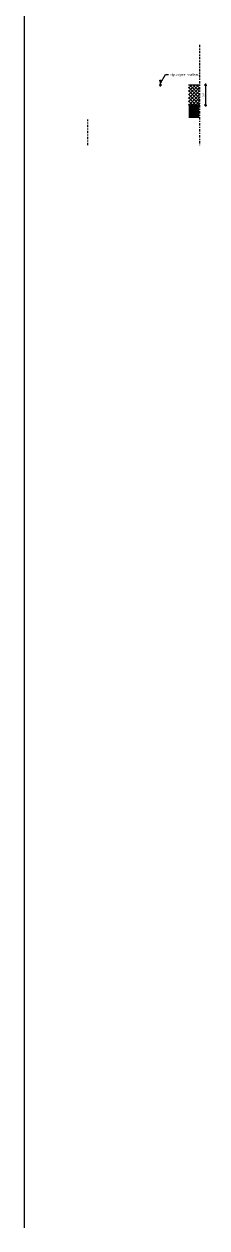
# Model space of a CAD drawing. Header units: millimetres. Extents: x 32900 to 38291, y -18988 to 4133.
# Drawn here: x 37280 to 37736, y -18988 to -15989 of the extents above; entities that cross this region are included whole.
import ezdxf

# ---------------------------------------------------------------- set-up
doc = ezdxf.new("R2010")
doc.units = ezdxf.units.MM
doc.linetypes.add('MV_center', pattern=[15, 6, -3, 3, -3])
for name, color, linetype, lineweight in [('A-ANNO-DIMS', 211, 'Continuous', 13), ('A-ANNO-DIMS-2', 211, 'Continuous', 13), ('A-DETL', 90, 'Continuous', 13), ('A-DETL-GENF', 92, 'Continuous', 18), ('A-DETL-THIN', 151, 'Continuous', 18), ('G-ANNO-TEXT', 231, 'Continuous', 13)]:
    doc.layers.add(name, color=color, linetype=linetype, lineweight=lineweight)
doc.styles.add('Segoe UI', font='segoeui.ttf', dxfattribs={"height": 5})
doc.dimstyles.new('2_5_mm_4', dxfattribs={"dimscale": 304.8, "dimtxt": 5.23682, "dimasz": 0.006562, "dimexe": 0.011811, "dimexo": 0.0625, "dimgap": 0.005906, "dimtad": 1, "dimdec": 0, "dimzin": 0, "dimdsep": 46, "dimtxsty": 'Segoe UI', "dimblk1": 'DOTBLANK', "dimblk2": 'DOTBLANK', "dimsah": 1, "dimcen": 0.09, "dimdle": 0.011811, "dimazin": 0, "dimtfac": 1, "dimtdec": 4, "dimtix": 1, "dimtmove": 0, "dimatfit": 3, "dimfxl": 0.011811, "dimfxlon": 1, "dimtvp": 1, "dimtfill": 1, "dimtolj": 1, "dimtzin": 0, "dimarcsym": 2})

# ---------------------------------------------------------------- blocks, each defined once
blk = doc.blocks.new('NLRS_00_DI_maskeer - Type 1-4234833-Details ziekenhuis Utiliteitsgebouw')
at = {"layer": 'A-DETL-GENF', "linetype": 'MV_center'}
blk.add_line((150, 0), (86.1, 0), dxfattribs=at)
blk = doc.blocks.new('NLRS_00_DI_maskeer - Type 1-4234835-Details ziekenhuis Utiliteitsgebouw')
at = {"layer": 'A-DETL-GENF', "linetype": 'MV_center'}
blk.add_line((-100, 0), (150, 0), dxfattribs=at)
blk = doc.blocks.new('DIMBLOCK938-Details ziekenhuis Utiliteitsgebouw')
at = {"layer": 'A-ANNO-DIMS-2'}
for p, q in [((37732.7, -16140.8), (37729.1, -16140.8)), ((37732.7, -16137.2), (37732.7, -16194.4)), ((37732.7, -16140.8), (37736.3, -16140.8)), ((37732.7, -16190.8), (37729.1, -16190.8)), ((37732.7, -16190.8), (37736.3, -16190.8))]:
    blk.add_line(p, q, dxfattribs=at)
for centre in [(37732.7, -16140.8), (37732.7, -16190.8)]:
    blk.add_circle(centre, 1, dxfattribs=at)
at = {"layer": 'A-ANNO-DIMS-2', "color": 0, "insert": (37724.3, -16169.6), "char_height": 5, "width": 9.141, "attachment_point": 1, "rotation": 90, "line_spacing_factor": 1.142579, "style": 'Segoe UI', "bg_fill": 3, "box_fill_scale": 1.25, "bg_fill_color": 9, "bg_fill_true_color": 13158600, "bg_fill_transparency": 0}
blk.add_mtext('50', dxfattribs=at)
blk = doc.blocks.new('_DotBlank')
at = {"color": 0, "linetype": 'ByBlock', "lineweight": -2}
blk.add_line((-0.5, 0), (-1, 0), dxfattribs=at)
blk.add_circle((0, 0), 0.5, dxfattribs=at)

msp = doc.modelspace()

# ---------------------------------------------------------------- hatches: boundary and pattern name
at = {"layer": 'A-DETL-GENF', "lineweight": 13}
h = msp.add_hatch(dxfattribs=at)
h.set_pattern_fill('FP_10', color=254, style=0, pattern_type=2)
h.set_pattern_definition([(45, (0, 0), (-4.2426407, 4.2426407), []), (135, (0, 0), (-4.2426407, -4.2426407), [])])
h.paths.add_polyline_path([(37690.5, -16190.8), (37717.5, -16190.8), (37717.5, -16140.8), (37690.5, -16140.8), (37690.5, -16168.4)])
at = {"layer": 'A-DETL-GENF'}
msp.add_hatch(color=9, dxfattribs=at).paths.add_polyline_path([(37717.5, -16223), (37717.5, -16190.8), (37690.5, -16190.8), (37690.5, -16223)])
at = {"layer": 'G-ANNO-TEXT'}
msp.add_hatch(color=7, dxfattribs=at).paths.add_polyline_path([(37620.2, -16136), (37622.6, -16133.3), (37621.5, -16132.6)])

# ---------------------------------------------------------------- linework, layer by layer
at = {"layer": 'A-DETL', "lineweight": 18}
msp.add_line((37279.5, 3651.9), (37279.5, -18988.1), dxfattribs=at)
at = {"layer": 'A-DETL'}
for p, q in [((37623.9, -16130.5), (37616.9, -16130.5)), ((37620.4, -16144.4), (37620.4, -16127.9)), ((37623.9, -16140.8), (37616.9, -16140.8)), ((37717.5, -16140.8), (37690.5, -16140.8))]:
    msp.add_line(p, q, dxfattribs=at)
for centre in [(37620.4, -16130.5), (37620.4, -16140.8)]:
    msp.add_circle(centre, 1, dxfattribs=at)
at = {"layer": 'A-DETL-THIN'}
msp.add_line((37717.5, -16190.8), (37690.5, -16190.8), dxfattribs=at)
at = {"layer": 'G-ANNO-TEXT', "color": 250}
for p, q in [((37620.2, -16136), (37633.1, -16114.9)), ((37621.5, -16132.6), (37620.2, -16136)), ((37620.2, -16136), (37622.6, -16133.3)), ((37622.6, -16133.3), (37621.5, -16132.6)), ((37633.1, -16114.9), (37640, -16114.9))]:
    msp.add_line(p, q, dxfattribs=at)

# ---------------------------------------------------------------- block references
at = {"layer": 'A-DETL-GENF', "linetype": 'MV_center', "rotation": 270}
for name, p in [('NLRS_00_DI_maskeer - Type 1-4234835-Details ziekenhuis Utiliteitsgebouw', (37717.5, -16140.8)), ('NLRS_00_DI_maskeer - Type 1-4234833-Details ziekenhuis Utiliteitsgebouw', (37438.5, -16140.8))]:
    msp.add_blockref(name, p, dxfattribs=at)

# ---------------------------------------------------------------- texts
at = {"layer": 'G-ANNO-TEXT', "color": 7, "insert": (37645, -16112.4), "char_height": 5, "width": 88.346, "attachment_point": 1, "style": 'Segoe UI'}
msp.add_mtext('vlgs opgave installateur', dxfattribs=at)

# ---------------------------------------------------------------- next in the draw order: dimensions: what is measured, and where the dimension line sits
at = {"layer": 'A-ANNO-DIMS'}
dim = msp.add_linear_dim(base=(37732.7, -16190.8), p1=(37729.1, -16140.8), p2=(37729.1, -16190.8), angle=90, dimstyle='2_5_mm_4', override={"dimpost": '<>', "dimfxl": 50}, dxfattribs=at)
dim.commit()
dim.dimension.update_dxf_attribs({"geometry": 'DIMBLOCK938-Details ziekenhuis Utiliteitsgebouw', "text_midpoint": (37728.3, -16165.8)})

doc.saveas('drawing.dxf')
